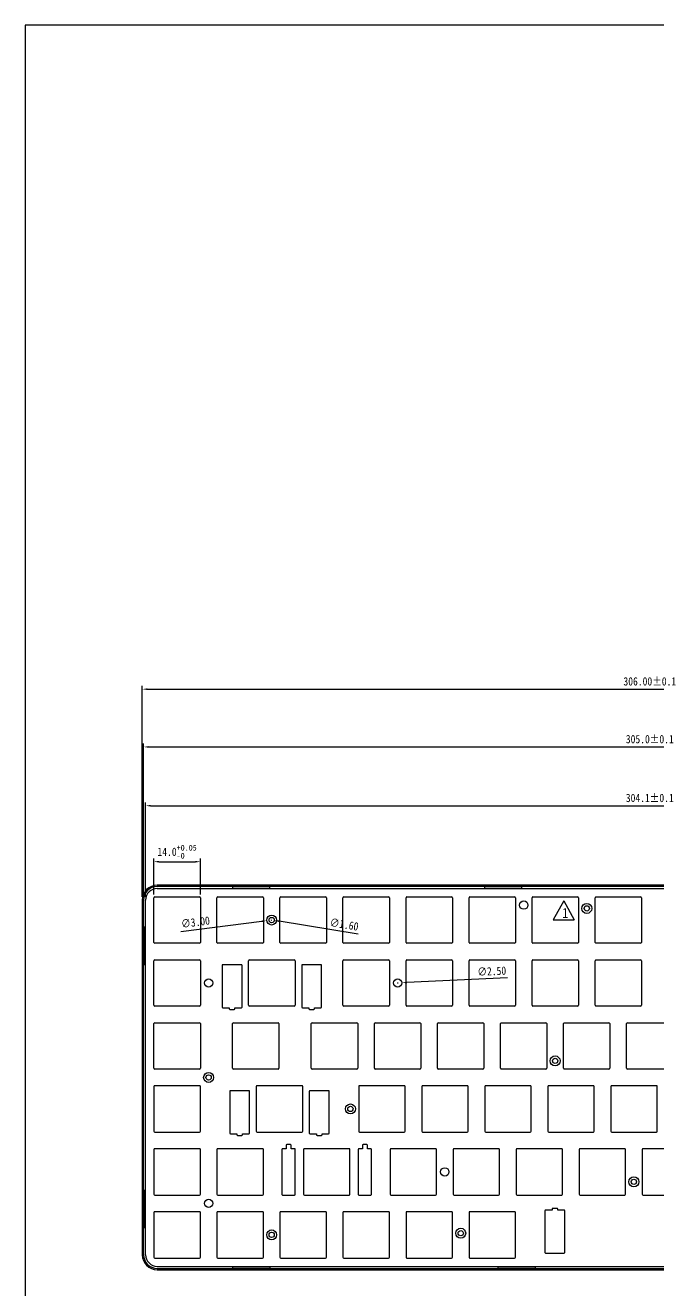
# Model space of a CAD drawing. Header units: millimetres. Extents: x -1373 to -518, y -246 to 359.
# Drawn here: x -1373 to -1182.4, y -22.7 to 358.8 of the extents above; entities that cross this region are included whole.
import ezdxf

# ---------------------------------------------------------------- set-up
doc = ezdxf.new("R2010")
doc.units = ezdxf.units.MM
doc.header["$LTSCALE"] = 16.335
doc.header["$PDMODE"] = 3
doc.header["$PDSIZE"] = 8
doc.layers.get('0').update_dxf_attribs({"linetype": 'CONTINUOUS'})
doc.layers.get('Defpoints').update_dxf_attribs({"linetype": 'CONTINUOUS'})
for name, color, linetype in [('产品图形', 7, 'CONTINUOUS'), ('图框', 7, 'CONTINUOUS'), ('文字说明', 2, 'CONTINUOUS'), ('标注尺寸', 2, 'CONTINUOUS')]:
    doc.layers.add(name, color=color, linetype=linetype)
doc.styles.get("Standard").update_dxf_attribs({"font": '', "width": 0.85, "height": 2.5})
doc.styles.get('Standard').set_extended_font_data('SimSun')
doc.dimstyles.get("Standard").update_dxf_attribs({"dimtxt": 2.5, "dimasz": 1.5, "dimexe": 1, "dimexo": 1, "dimgap": 1, "dimtad": 1, "dimzin": 1, "dimdsep": 46, "dimtxsty": 'Standard', "dimcen": 0.09, "dimadec": 0, "dimazin": 2, "dimtp": 0.01, "dimtm": 0.01, "dimtfac": 1, "dimtofl": 0, "dimtmove": 0, "dimatfit": 3, "dimfxl": 0, "dimtolj": 1, "dimarcsym": 0})

# ---------------------------------------------------------------- blocks, each defined once
blk = doc.blocks.new('*D13')
at = {"layer": 'Defpoints', "color": 0}
for p in [(-1032.75, 123.36), (-1336.75, 94.87), (-1032.75, 94.87)]:
    blk.add_point(p, dxfattribs=at)
at = {"layer": '标注尺寸', "color": 0, "lineweight": -2}
for p, q in [((-1336.75, 95.87), (-1336.75, 124.36)), ((-1335.25, 123.36), (-1034.25, 123.36)), ((-1032.75, 95.87), (-1032.75, 124.36))]:
    blk.add_line(p, q, dxfattribs=at)
at = {"layer": '标注尺寸', "color": 0}
for points in [[(-1335.25, 123.61), (-1335.25, 123.11), (-1336.75, 123.36)], [(-1034.25, 123.61), (-1034.25, 123.11), (-1032.75, 123.36)]]:
    blk.add_solid(points, dxfattribs=at)
at = {"layer": '标注尺寸', "color": 0, "insert": (-1184.75, 125.7), "char_height": 2.5, "attachment_point": 5}
blk.add_mtext('\\A1;304.1%%P0.1', dxfattribs=at)
blk = doc.blocks.new('*D14')
at = {"layer": 'Defpoints', "color": 0}
for p in [(-1032.15, 141.1), (-1337.35, 94.87), (-1032.15, 94.87)]:
    blk.add_point(p, dxfattribs=at)
at = {"layer": '标注尺寸', "color": 0, "lineweight": -2}
for p, q in [((-1337.35, 95.87), (-1337.35, 142.1)), ((-1032.15, 95.87), (-1032.15, 142.1)), ((-1335.85, 141.1), (-1033.65, 141.1))]:
    blk.add_line(p, q, dxfattribs=at)
at = {"layer": '标注尺寸', "color": 0}
for points in [[(-1335.85, 141.35), (-1335.85, 140.85), (-1337.35, 141.1)], [(-1033.65, 141.35), (-1033.65, 140.85), (-1032.15, 141.1)]]:
    blk.add_solid(points, dxfattribs=at)
at = {"layer": '标注尺寸', "color": 0, "insert": (-1184.75, 143.44), "char_height": 2.5, "attachment_point": 5}
blk.add_mtext('\\A1;305.0%%P0.1', dxfattribs=at)
blk = doc.blocks.new('*D17')
at = {"layer": 'Defpoints', "color": 0}
for p in [(-1031.75, 158.53), (-1337.75, 94.87), (-1031.75, 94.87)]:
    blk.add_point(p, dxfattribs=at)
at = {"layer": '标注尺寸', "color": 0, "lineweight": -2}
for p, q in [((-1337.75, 95.87), (-1337.75, 159.53)), ((-1336.25, 158.53), (-1033.25, 158.53)), ((-1031.75, 95.87), (-1031.75, 159.53))]:
    blk.add_line(p, q, dxfattribs=at)
at = {"layer": '标注尺寸', "color": 0}
for points in [[(-1336.25, 158.78), (-1336.25, 158.28), (-1337.75, 158.53)], [(-1033.25, 158.78), (-1033.25, 158.28), (-1031.75, 158.53)]]:
    blk.add_solid(points, dxfattribs=at)
at = {"layer": '标注尺寸', "color": 0, "insert": (-1184.75, 160.87), "char_height": 2.5, "attachment_point": 5}
blk.add_mtext('\\A1;306.00%%P0.1', dxfattribs=at)
blk = doc.blocks.new('*D19')
at = {"layer": 'Defpoints', "color": 0}
for p in [(-1320.25, 106.47), (-1334.25, 95.6), (-1320.25, 95.6)]:
    blk.add_point(p, dxfattribs=at)
at = {"layer": '标注尺寸', "color": 0, "lineweight": -2}
for p, q in [((-1334.25, 96.6), (-1334.25, 107.47)), ((-1320.25, 96.6), (-1320.25, 107.47)), ((-1332.75, 106.47), (-1321.75, 106.47))]:
    blk.add_line(p, q, dxfattribs=at)
at = {"layer": '标注尺寸', "color": 0}
for points in [[(-1332.75, 106.72), (-1332.75, 106.22), (-1334.25, 106.47)], [(-1321.75, 106.72), (-1321.75, 106.22), (-1320.25, 106.47)]]:
    blk.add_solid(points, dxfattribs=at)
at = {"layer": '标注尺寸', "color": 0, "insert": (-1327.25, 109.47), "char_height": 2.5, "attachment_point": 5}
blk.add_mtext('\\A1;14.0{\\H0.7x;\\S+0.05^ -0;}', dxfattribs=at)
blk = doc.blocks.new('*D20')
at = {"layer": 'Defpoints', "color": 0}
for p in [(-1262, 69.81), (-1259.5, 69.93)]:
    blk.add_point(p, dxfattribs=at)
at = {"layer": '标注尺寸', "color": 0, "lineweight": -2}
for p, q in [((-1260.84, 69.87), (-1260.66, 69.87)), ((-1260.75, 69.78), (-1260.75, 69.96)), ((-1227.61, 71.39), (-1258, 70))]:
    blk.add_line(p, q, dxfattribs=at)
at = {"layer": '标注尺寸', "color": 0}
blk.add_solid([(-1258.01, 70.25), (-1257.99, 69.75), (-1259.5, 69.93)], dxfattribs=at)
at = {"layer": '标注尺寸', "color": 0, "insert": (-1232.39, 73.42), "char_height": 2.5, "attachment_point": 5, "rotation": 2.6259}
blk.add_mtext('\\A1;∅2.50', dxfattribs=at)
blk = doc.blocks.new('*D21')
at = {"layer": 'Defpoints', "color": 0}
for p in [(-1300.24, 88.68), (-1297.26, 89.06)]:
    blk.add_point(p, dxfattribs=at)
at = {"layer": '标注尺寸', "color": 0, "lineweight": -2}
for p, q in [((-1326.08, 85.39), (-1301.72, 88.49)), ((-1298.84, 88.87), (-1298.66, 88.87)), ((-1298.75, 88.78), (-1298.75, 88.96))]:
    blk.add_line(p, q, dxfattribs=at)
at = {"layer": '标注尺寸', "color": 0}
blk.add_solid([(-1301.76, 88.74), (-1301.69, 88.24), (-1300.24, 88.68)], dxfattribs=at)
at = {"layer": '标注尺寸', "color": 0, "insert": (-1321.71, 88.22), "char_height": 2.5, "attachment_point": 5, "rotation": 7.2518}
blk.add_mtext('\\A1;∅3.00', dxfattribs=at)
blk = doc.blocks.new('*D22')
at = {"layer": 'Defpoints', "color": 0}
for p in [(-1299.54, 89), (-1297.96, 88.74)]:
    blk.add_point(p, dxfattribs=at)
at = {"layer": '标注尺寸', "color": 0, "lineweight": -2}
for p, q in [((-1298.84, 88.87), (-1298.66, 88.87)), ((-1298.75, 88.78), (-1298.75, 88.96)), ((-1272.62, 84.56), (-1296.48, 88.5))]:
    blk.add_line(p, q, dxfattribs=at)
at = {"layer": '标注尺寸', "color": 0}
blk.add_solid([(-1296.44, 88.74), (-1296.52, 88.25), (-1297.96, 88.74)], dxfattribs=at)
at = {"layer": '标注尺寸', "color": 0, "insert": (-1276.88, 87.54), "char_height": 2.5, "attachment_point": 5, "rotation": 350.6234}
blk.add_mtext('\\A1;∅1.60', dxfattribs=at)

msp = doc.modelspace()

# ---------------------------------------------------------------- linework, layer by layer
at = {"color": 7, "linetype": 'Continuous'}
for p, q in [((-1036.248, 99.37), (-1333.248, 99.37)), ((-1334.248, 82.14), (-1334.248, 95.6)), ((-1333.978, 95.87), (-1320.518, 95.87)), ((-1036.247, 98.97), (-1333.249, 98.97)), ((-1333.248, 98.37), (-1036.248, 98.37)), ((-1320.248, 95.6), (-1320.248, 82.14)), ((-1315.248, 82.14), (-1315.248, 95.6)), ((-1314.978, 95.87), (-1301.518, 95.87)), ((-1310.576, 98.87), (-1310.576, 98.37)), ((-1299.32, 98.87), (-1310.576, 98.87)), ((-1301.248, 95.6), (-1301.248, 82.14)), ((-1299.32, 98.37), (-1299.32, 98.87)), ((-1296.248, 82.14), (-1296.248, 95.6)), ((-1295.978, 95.87), (-1282.518, 95.87)), ((-1282.248, 95.6), (-1282.248, 82.14)), ((-1277.248, 82.14), (-1277.248, 95.6)), ((-1276.978, 95.87), (-1263.518, 95.87)), ((-1263.248, 95.6), (-1263.248, 82.14)), ((-1258.248, 82.14), (-1258.248, 95.6)), ((-1257.978, 95.87), (-1244.518, 95.87)), ((-1244.248, 95.6), (-1244.248, 82.14)), ((-1239.248, 82.14), (-1239.248, 95.6)), ((-1238.978, 95.87), (-1225.518, 95.87)), ((-1234.576, 98.87), (-1234.576, 98.37)), ((-1223.32, 98.87), (-1234.576, 98.87)), ((-1225.248, 95.6), (-1225.248, 82.14)), ((-1223.32, 98.37), (-1223.32, 98.87)), ((-1220.248, 82.14), (-1220.248, 95.6)), ((-1219.978, 95.87), (-1206.518, 95.87)), ((-1206.248, 95.6), (-1206.248, 82.14)), ((-1201.248, 82.14), (-1201.248, 95.6)), ((-1200.978, 95.87), (-1187.518, 95.87)), ((-1187.248, 95.6), (-1187.248, 82.14)), ((-1337.748, 94.87), (-1337.748, -12.13)), ((-1337.348, -12.13), (-1337.348, 94.87)), ((-1336.748, -12.13), (-1336.748, 94.87)), ((-1337.248, 86.698), (-1337.248, 75.442)), ((-1336.748, 86.698), (-1337.248, 86.698)), ((-1320.518, 81.87), (-1333.978, 81.87)), ((-1301.518, 81.87), (-1314.978, 81.87)), ((-1282.518, 81.87), (-1295.978, 81.87)), ((-1263.518, 81.87), (-1276.978, 81.87)), ((-1244.518, 81.87), (-1257.978, 81.87)), ((-1225.518, 81.87), (-1238.978, 81.87)), ((-1206.518, 81.87), (-1219.978, 81.87)), ((-1187.518, 81.87), (-1200.978, 81.87)), ((-1334.248, 63.14), (-1334.248, 76.6)), ((-1333.978, 76.87), (-1320.518, 76.87)), ((-1320.248, 76.6), (-1320.248, 63.14)), ((-1305.688, 63.14), (-1305.688, 76.6)), ((-1305.418, 76.87), (-1291.958, 76.87)), ((-1291.688, 76.6), (-1291.688, 63.14)), ((-1277.248, 63.14), (-1277.248, 76.6)), ((-1276.978, 76.87), (-1263.518, 76.87)), ((-1263.248, 76.6), (-1263.248, 63.14)), ((-1258.248, 63.14), (-1258.248, 76.6)), ((-1257.978, 76.87), (-1244.518, 76.87)), ((-1244.248, 76.6), (-1244.248, 63.14)), ((-1239.248, 63.14), (-1239.248, 76.6)), ((-1238.978, 76.87), (-1225.518, 76.87)), ((-1225.248, 76.6), (-1225.248, 63.14)), ((-1220.248, 63.14), (-1220.248, 76.6)), ((-1219.978, 76.87), (-1206.518, 76.87)), ((-1206.248, 76.6), (-1206.248, 63.14)), ((-1201.248, 63.14), (-1201.248, 76.6)), ((-1200.978, 76.87), (-1187.518, 76.87)), ((-1187.248, 76.6), (-1187.248, 63.14)), ((-1337.248, 75.442), (-1336.748, 75.442)), ((-1313.688, 75.17), (-1313.688, 62.57)), ((-1307.888, 75.37), (-1313.488, 75.37)), ((-1307.688, 62.57), (-1307.688, 75.17)), ((-1289.688, 75.17), (-1289.688, 62.57)), ((-1283.888, 75.37), (-1289.488, 75.37)), ((-1283.688, 62.57), (-1283.688, 75.17)), ((-1320.518, 62.87), (-1333.978, 62.87)), ((-1313.488, 62.37), (-1311.538, 62.37)), ((-1311.538, 62.37), (-1311.538, 62.07)), ((-1311.338, 61.87), (-1310.038, 61.87)), ((-1309.838, 62.07), (-1309.838, 62.37)), ((-1309.838, 62.37), (-1307.888, 62.37)), ((-1291.958, 62.87), (-1305.418, 62.87)), ((-1289.488, 62.37), (-1287.538, 62.37)), ((-1287.538, 62.37), (-1287.538, 62.07)), ((-1287.338, 61.87), (-1286.038, 61.87)), ((-1285.838, 62.07), (-1285.838, 62.37)), ((-1285.838, 62.37), (-1283.888, 62.37)), ((-1263.518, 62.87), (-1276.978, 62.87)), ((-1244.518, 62.87), (-1257.978, 62.87)), ((-1225.518, 62.87), (-1238.978, 62.87)), ((-1206.518, 62.87), (-1219.978, 62.87)), ((-1187.518, 62.87), (-1200.978, 62.87)), ((-1334.248, 44.14), (-1334.248, 57.6)), ((-1333.978, 57.87), (-1320.518, 57.87)), ((-1320.248, 57.6), (-1320.248, 44.14)), ((-1310.548, 44.14), (-1310.548, 57.6)), ((-1310.278, 57.87), (-1296.818, 57.87)), ((-1296.548, 57.6), (-1296.548, 44.14)), ((-1286.788, 44.14), (-1286.788, 57.6)), ((-1286.518, 57.87), (-1273.058, 57.87)), ((-1272.788, 57.6), (-1272.788, 44.14)), ((-1267.788, 44.14), (-1267.788, 57.6)), ((-1267.518, 57.87), (-1254.058, 57.87)), ((-1253.788, 57.6), (-1253.788, 44.14)), ((-1248.788, 44.14), (-1248.788, 57.6)), ((-1248.518, 57.87), (-1235.058, 57.87)), ((-1234.788, 57.6), (-1234.788, 44.14)), ((-1229.788, 44.14), (-1229.788, 57.6)), ((-1229.518, 57.87), (-1216.058, 57.87)), ((-1215.788, 57.6), (-1215.788, 44.14)), ((-1210.788, 44.14), (-1210.788, 57.6)), ((-1210.518, 57.87), (-1197.058, 57.87)), ((-1196.788, 57.6), (-1196.788, 44.14)), ((-1191.788, 44.14), (-1191.788, 57.6)), ((-1191.518, 57.87), (-1178.058, 57.87)), ((-1320.518, 43.87), (-1333.978, 43.87)), ((-1296.818, 43.87), (-1310.278, 43.87)), ((-1273.058, 43.87), (-1286.518, 43.87)), ((-1254.058, 43.87), (-1267.518, 43.87)), ((-1235.058, 43.87), (-1248.518, 43.87)), ((-1216.058, 43.87), (-1229.518, 43.87)), ((-1197.058, 43.87), (-1210.518, 43.87)), ((-1178.058, 43.87), (-1191.518, 43.87)), ((-1334.248, 38.6), (-1334.248, 25.14)), ((-1320.518, 38.87), (-1333.978, 38.87)), ((-1320.248, 25.14), (-1320.248, 38.6)), ((-1303.398, 38.6), (-1303.398, 25.14)), ((-1289.668, 38.87), (-1303.128, 38.87)), ((-1289.398, 25.14), (-1289.398, 38.6)), ((-1272.498, 38.6), (-1272.498, 25.14)), ((-1258.768, 38.87), (-1272.228, 38.87)), ((-1258.498, 25.14), (-1258.498, 38.6)), ((-1253.498, 38.6), (-1253.498, 25.14)), ((-1239.768, 38.87), (-1253.228, 38.87)), ((-1239.498, 25.14), (-1239.498, 38.6)), ((-1234.498, 38.6), (-1234.498, 25.14)), ((-1220.768, 38.87), (-1234.228, 38.87)), ((-1220.498, 25.14), (-1220.498, 38.6)), ((-1215.498, 38.6), (-1215.498, 25.14)), ((-1201.768, 38.87), (-1215.228, 38.87)), ((-1201.498, 25.14), (-1201.498, 38.6)), ((-1196.498, 38.6), (-1196.498, 25.14)), ((-1182.768, 38.87), (-1196.228, 38.87)), ((-1182.498, 25.14), (-1182.498, 38.6)), ((-1311.398, 37.17), (-1311.398, 24.57)), ((-1305.598, 37.37), (-1311.198, 37.37)), ((-1305.398, 24.57), (-1305.398, 37.17)), ((-1287.398, 37.17), (-1287.398, 24.57)), ((-1281.598, 37.37), (-1287.198, 37.37)), ((-1281.398, 24.57), (-1281.398, 37.17)), ((-1333.978, 24.87), (-1320.518, 24.87)), ((-1311.198, 24.37), (-1309.248, 24.37)), ((-1309.248, 24.37), (-1309.248, 24.07)), ((-1309.048, 23.87), (-1307.748, 23.87)), ((-1307.548, 24.07), (-1307.548, 24.37)), ((-1307.548, 24.37), (-1305.598, 24.37)), ((-1303.128, 24.87), (-1289.668, 24.87)), ((-1287.198, 24.37), (-1285.248, 24.37)), ((-1285.248, 24.37), (-1285.248, 24.07)), ((-1285.048, 23.87), (-1283.748, 23.87)), ((-1283.548, 24.07), (-1283.548, 24.37)), ((-1283.548, 24.37), (-1281.598, 24.37)), ((-1272.228, 24.87), (-1258.768, 24.87)), ((-1253.228, 24.87), (-1239.768, 24.87)), ((-1234.228, 24.87), (-1220.768, 24.87)), ((-1215.228, 24.87), (-1201.768, 24.87)), ((-1196.228, 24.87), (-1182.768, 24.87)), ((-1334.248, 19.6), (-1334.248, 6.14)), ((-1320.518, 19.87), (-1333.978, 19.87)), ((-1320.248, 6.14), (-1320.248, 19.6)), ((-1315.248, 19.6), (-1315.248, 6.14)), ((-1301.518, 19.87), (-1314.978, 19.87)), ((-1301.248, 6.14), (-1301.248, 19.6)), ((-1295.648, 19.67), (-1295.648, 6.07)), ((-1294.398, 19.87), (-1295.448, 19.87)), ((-1294.398, 20.92), (-1294.398, 19.87)), ((-1293.098, 21.12), (-1294.198, 21.12)), ((-1292.898, 19.87), (-1292.898, 20.92)), ((-1291.848, 19.87), (-1292.898, 19.87)), ((-1291.648, 6.07), (-1291.648, 19.67)), ((-1289.148, 19.6), (-1289.148, 6.14)), ((-1275.418, 19.87), (-1288.878, 19.87)), ((-1275.148, 6.14), (-1275.148, 19.6)), ((-1272.648, 19.67), (-1272.648, 6.07)), ((-1271.398, 19.87), (-1272.448, 19.87)), ((-1271.398, 20.92), (-1271.398, 19.87)), ((-1270.098, 21.12), (-1271.198, 21.12)), ((-1269.898, 19.87), (-1269.898, 20.92)), ((-1268.848, 19.87), (-1269.898, 19.87)), ((-1268.648, 6.07), (-1268.648, 19.67)), ((-1263.048, 19.6), (-1263.048, 6.14)), ((-1249.318, 19.87), (-1262.778, 19.87)), ((-1249.048, 6.14), (-1249.048, 19.6)), ((-1244.048, 19.6), (-1244.048, 6.14)), ((-1230.318, 19.87), (-1243.778, 19.87)), ((-1230.048, 6.14), (-1230.048, 19.6)), ((-1225.048, 19.6), (-1225.048, 6.14)), ((-1211.318, 19.87), (-1224.778, 19.87)), ((-1211.048, 6.14), (-1211.048, 19.6)), ((-1206.048, 19.6), (-1206.048, 6.14)), ((-1192.318, 19.87), (-1205.778, 19.87)), ((-1192.048, 6.14), (-1192.048, 19.6)), ((-1187.048, 19.6), (-1187.048, 6.14)), ((-1173.318, 19.87), (-1186.778, 19.87)), ((-1337.248, 7.298), (-1337.248, -3.958)), ((-1336.748, 7.298), (-1337.248, 7.298)), ((-1333.978, 5.87), (-1320.518, 5.87)), ((-1314.978, 5.87), (-1301.518, 5.87)), ((-1295.448, 5.87), (-1291.848, 5.87)), ((-1288.878, 5.87), (-1275.418, 5.87)), ((-1272.448, 5.87), (-1268.848, 5.87)), ((-1262.778, 5.87), (-1249.318, 5.87)), ((-1243.778, 5.87), (-1230.318, 5.87)), ((-1224.778, 5.87), (-1211.318, 5.87)), ((-1205.778, 5.87), (-1192.318, 5.87)), ((-1186.778, 5.87), (-1173.318, 5.87)), ((-1334.248, 0.6), (-1334.248, -12.86)), ((-1320.518, 0.87), (-1333.978, 0.87)), ((-1320.248, -12.86), (-1320.248, 0.6)), ((-1315.248, 0.6), (-1315.248, -12.86)), ((-1301.518, 0.87), (-1314.978, 0.87)), ((-1301.248, -12.86), (-1301.248, 0.6)), ((-1296.248, 0.6), (-1296.248, -12.86)), ((-1282.518, 0.87), (-1295.978, 0.87)), ((-1282.248, -12.86), (-1282.248, 0.6)), ((-1277.248, 0.6), (-1277.248, -12.86)), ((-1263.518, 0.87), (-1276.978, 0.87)), ((-1263.248, -12.86), (-1263.248, 0.6)), ((-1258.248, 0.6), (-1258.248, -12.86)), ((-1244.518, 0.87), (-1257.978, 0.87)), ((-1244.248, -12.86), (-1244.248, 0.6)), ((-1239.248, 0.6), (-1239.248, -12.86)), ((-1225.518, 0.87), (-1238.978, 0.87)), ((-1225.248, -12.86), (-1225.248, 0.6)), ((-1216.373, 1.17), (-1216.373, -11.43)), ((-1214.223, 1.37), (-1216.173, 1.37)), ((-1214.223, 1.67), (-1214.223, 1.37)), ((-1212.723, 1.87), (-1214.023, 1.87)), ((-1212.523, 1.37), (-1212.523, 1.67)), ((-1210.573, 1.37), (-1212.523, 1.37)), ((-1210.373, -11.43), (-1210.373, 1.17)), ((-1336.748, -3.958), (-1337.248, -3.958)), ((-1333.978, -13.13), (-1320.518, -13.13)), ((-1314.978, -13.13), (-1301.518, -13.13)), ((-1295.978, -13.13), (-1282.518, -13.13)), ((-1276.978, -13.13), (-1263.518, -13.13)), ((-1257.978, -13.13), (-1244.518, -13.13)), ((-1238.978, -13.13), (-1225.518, -13.13)), ((-1216.173, -11.63), (-1210.573, -11.63)), ((-1333.249, -16.23), (-1036.247, -16.23)), ((-1333.248, -15.63), (-1036.248, -15.63)), ((-1333.248, -16.63), (-1036.248, -16.63)), ((-1310.576, -15.63), (-1310.576, -16.13)), ((-1310.576, -16.13), (-1299.32, -16.13)), ((-1299.32, -15.63), (-1299.32, -16.13)), ((-1230.576, -15.63), (-1230.576, -16.13)), ((-1230.576, -16.13), (-1219.32, -16.13)), ((-1219.32, -15.63), (-1219.32, -16.13))]:
    msp.add_line(p, q, dxfattribs=at)
for centre, radius in [((-1222.748, 93.37), 1.25), ((-1203.748, 92.37), 1.5), ((-1203.748, 92.37), 0.8), ((-1298.748, 88.87), 1.5), ((-1298.748, 88.87), 0.8), ((-1317.748, 69.87), 1.25), ((-1260.748, 69.87), 1.25), ((-1213.288, 46.37), 1.5), ((-1213.288, 46.37), 0.8), ((-1317.748, 41.37), 1.5), ((-1317.748, 41.37), 0.8), ((-1274.998, 31.87), 1.5), ((-1274.998, 31.87), 0.8), ((-1246.548, 12.87), 1.25), ((-1189.548, 9.87), 1.5), ((-1189.548, 9.87), 0.8), ((-1317.748, 3.37), 1.25), ((-1298.748, -6.13), 1.5), ((-1298.748, -6.13), 0.8), ((-1241.748, -5.63), 1.5), ((-1241.748, -5.63), 0.8)]:
    msp.add_circle(centre, radius, dxfattribs=at)
for centre, radius, start, end in [((-1333.248, 94.87), 4.5, 90, 180), ((-1333.248, 94.87), 4.1, 90, 180), ((-1333.248, 94.87), 3.5, 90, 180), ((-1333.978, 95.6), 0.27, 90, 180), ((-1320.518, 95.6), 0.27, 0, 90), ((-1314.978, 95.6), 0.27, 90, 180), ((-1301.518, 95.6), 0.27, 0, 90), ((-1295.978, 95.6), 0.27, 90, 180), ((-1282.518, 95.6), 0.27, 0, 90), ((-1276.978, 95.6), 0.27, 90, 180), ((-1263.518, 95.6), 0.27, 0, 90), ((-1257.978, 95.6), 0.27, 90, 180), ((-1244.518, 95.6), 0.27, 0, 90), ((-1238.978, 95.6), 0.27, 90, 180), ((-1225.518, 95.6), 0.27, 0, 90), ((-1219.978, 95.6), 0.27, 90, 180), ((-1206.518, 95.6), 0.27, 0, 90), ((-1200.978, 95.6), 0.27, 90, 180), ((-1187.518, 95.6), 0.27, 0, 90), ((-1333.978, 82.14), 0.27, 180, 270), ((-1320.518, 82.14), 0.27, 270, 0), ((-1314.978, 82.14), 0.27, 180, 270), ((-1301.518, 82.14), 0.27, 270, 360), ((-1295.978, 82.14), 0.27, 180, 270), ((-1282.518, 82.14), 0.27, 270, 360), ((-1276.978, 82.14), 0.27, 180, 270), ((-1263.518, 82.14), 0.27, 270, 0), ((-1257.978, 82.14), 0.27, 180, 270), ((-1244.518, 82.14), 0.27, 270, 0), ((-1238.978, 82.14), 0.27, 180, 270), ((-1225.518, 82.14), 0.27, 270, 0), ((-1219.978, 82.14), 0.27, 180, 270), ((-1206.518, 82.14), 0.27, 270, 0), ((-1200.978, 82.14), 0.27, 180, 270), ((-1187.518, 82.14), 0.27, 270, 0), ((-1333.978, 76.6), 0.27, 90, 180), ((-1320.518, 76.6), 0.27, 0, 90), ((-1305.418, 76.6), 0.27, 90, 180), ((-1291.958, 76.6), 0.27, 0, 90), ((-1276.978, 76.6), 0.27, 90, 180), ((-1263.518, 76.6), 0.27, 0, 90), ((-1257.978, 76.6), 0.27, 90, 180), ((-1244.518, 76.6), 0.27, 0, 90), ((-1238.978, 76.6), 0.27, 90, 180), ((-1225.518, 76.6), 0.27, 0, 90), ((-1219.978, 76.6), 0.27, 90, 180), ((-1206.518, 76.6), 0.27, 0, 90), ((-1200.978, 76.6), 0.27, 90, 180), ((-1187.518, 76.6), 0.27, 0, 90), ((-1313.488, 75.17), 0.2, 90, 180), ((-1307.888, 75.17), 0.2, 0, 90), ((-1289.488, 75.17), 0.2, 90, 180), ((-1283.888, 75.17), 0.2, 0, 90), ((-1333.978, 63.14), 0.27, 180, 270), ((-1320.518, 63.14), 0.27, 270, 0), ((-1313.488, 62.57), 0.2, 180, 270), ((-1311.338, 62.07), 0.2, 180, 270), ((-1310.038, 62.07), 0.2, 270, 0), ((-1307.888, 62.57), 0.2, 270, 0), ((-1305.418, 63.14), 0.27, 180, 270), ((-1291.958, 63.14), 0.27, 270, 0), ((-1289.488, 62.57), 0.2, 180, 270), ((-1287.338, 62.07), 0.2, 180, 270), ((-1286.038, 62.07), 0.2, 270, 0), ((-1283.888, 62.57), 0.2, 270, 0), ((-1276.978, 63.14), 0.27, 180, 270), ((-1263.518, 63.14), 0.27, 270, 0), ((-1257.978, 63.14), 0.27, 180, 270), ((-1244.518, 63.14), 0.27, 270, 0), ((-1238.978, 63.14), 0.27, 180, 270), ((-1225.518, 63.14), 0.27, 270, 0), ((-1219.978, 63.14), 0.27, 180, 270), ((-1206.518, 63.14), 0.27, 270, 0), ((-1200.978, 63.14), 0.27, 180, 270), ((-1187.518, 63.14), 0.27, 270, 0), ((-1333.978, 57.6), 0.27, 90, 180), ((-1320.518, 57.6), 0.27, 0, 90), ((-1310.278, 57.6), 0.27, 90, 180), ((-1296.818, 57.6), 0.27, 0, 90), ((-1286.518, 57.6), 0.27, 90, 180), ((-1273.058, 57.6), 0.27, 0, 90), ((-1267.518, 57.6), 0.27, 90, 180), ((-1254.058, 57.6), 0.27, 0, 90), ((-1248.518, 57.6), 0.27, 90, 180), ((-1235.058, 57.6), 0.27, 0, 90), ((-1229.518, 57.6), 0.27, 90, 180), ((-1216.058, 57.6), 0.27, 0, 90), ((-1210.518, 57.6), 0.27, 90, 180), ((-1197.058, 57.6), 0.27, 0, 90), ((-1191.518, 57.6), 0.27, 90, 180), ((-1333.978, 44.14), 0.27, 180, 270), ((-1320.518, 44.14), 0.27, 270, 0), ((-1310.278, 44.14), 0.27, 180, 270), ((-1296.818, 44.14), 0.27, 270, 0), ((-1286.518, 44.14), 0.27, 180, 270), ((-1273.058, 44.14), 0.27, 270, 0), ((-1267.518, 44.14), 0.27, 180, 270), ((-1254.058, 44.14), 0.27, 270, 0), ((-1248.518, 44.14), 0.27, 180, 270), ((-1235.058, 44.14), 0.27, 270, 0), ((-1229.518, 44.14), 0.27, 180, 270), ((-1216.058, 44.14), 0.27, 270, 0), ((-1210.518, 44.14), 0.27, 180, 270), ((-1197.058, 44.14), 0.27, 270, 0), ((-1191.518, 44.14), 0.27, 180, 270), ((-1333.978, 38.6), 0.27, 90, 180), ((-1320.518, 38.6), 0.27, 0, 90), ((-1303.128, 38.6), 0.27, 90, 180), ((-1289.668, 38.6), 0.27, 0, 90), ((-1272.228, 38.6), 0.27, 90, 180), ((-1258.768, 38.6), 0.27, 0, 90), ((-1253.228, 38.6), 0.27, 90, 180), ((-1239.768, 38.6), 0.27, 0, 90), ((-1234.228, 38.6), 0.27, 90, 180), ((-1220.768, 38.6), 0.27, 0, 90), ((-1215.228, 38.6), 0.27, 90, 180), ((-1201.768, 38.6), 0.27, 0, 90), ((-1196.228, 38.6), 0.27, 90, 180), ((-1182.768, 38.6), 0.27, 0, 90), ((-1311.198, 37.17), 0.2, 90, 180), ((-1305.598, 37.17), 0.2, 0, 90), ((-1287.198, 37.17), 0.2, 90, 180), ((-1281.598, 37.17), 0.2, 0, 90), ((-1333.978, 25.14), 0.27, 180, 270), ((-1320.518, 25.14), 0.27, 270, 0), ((-1311.198, 24.57), 0.2, 180, 270), ((-1309.048, 24.07), 0.2, 180, 270), ((-1307.748, 24.07), 0.2, 270, 0), ((-1305.598, 24.57), 0.2, 270, 0), ((-1303.128, 25.14), 0.27, 180, 270), ((-1289.668, 25.14), 0.27, 270, 0), ((-1287.198, 24.57), 0.2, 180, 270), ((-1285.048, 24.07), 0.2, 180, 270), ((-1283.748, 24.07), 0.2, 270, 0), ((-1281.598, 24.57), 0.2, 270, 0), ((-1272.228, 25.14), 0.27, 180, 270), ((-1258.768, 25.14), 0.27, 270, 0), ((-1253.228, 25.14), 0.27, 180, 270), ((-1239.768, 25.14), 0.27, 270, 0), ((-1234.228, 25.14), 0.27, 180, 270), ((-1220.768, 25.14), 0.27, 270, 0), ((-1215.228, 25.14), 0.27, 180, 270), ((-1201.768, 25.14), 0.27, 270, 0), ((-1196.228, 25.14), 0.27, 180, 270), ((-1182.768, 25.14), 0.27, 270, 0), ((-1333.978, 19.6), 0.27, 90, 180), ((-1320.518, 19.6), 0.27, 0, 90), ((-1314.978, 19.6), 0.27, 90, 180), ((-1301.518, 19.6), 0.27, 0, 90), ((-1295.448, 19.67), 0.2, 90, 180), ((-1294.198, 20.92), 0.2, 90, 180), ((-1293.098, 20.92), 0.2, 0, 90), ((-1291.848, 19.67), 0.2, 0, 90), ((-1288.878, 19.6), 0.27, 90, 180), ((-1275.418, 19.6), 0.27, 0, 90), ((-1272.448, 19.67), 0.2, 90, 180), ((-1271.198, 20.92), 0.2, 90, 180), ((-1270.098, 20.92), 0.2, 0, 90), ((-1268.848, 19.67), 0.2, 0, 90), ((-1262.778, 19.6), 0.27, 90, 180), ((-1249.318, 19.6), 0.27, 0, 90), ((-1243.778, 19.6), 0.27, 90, 180), ((-1230.318, 19.6), 0.27, 0, 90), ((-1224.778, 19.6), 0.27, 90, 180), ((-1211.318, 19.6), 0.27, 0, 90), ((-1205.778, 19.6), 0.27, 90, 180), ((-1192.318, 19.6), 0.27, 0, 90), ((-1186.778, 19.6), 0.27, 90, 180), ((-1333.978, 6.14), 0.27, 180, 270), ((-1320.518, 6.14), 0.27, 270, 0), ((-1314.978, 6.14), 0.27, 180, 270), ((-1301.518, 6.14), 0.27, 270, 0), ((-1295.448, 6.07), 0.2, 180, 270), ((-1291.848, 6.07), 0.2, 270, 0), ((-1288.878, 6.14), 0.27, 180, 270), ((-1275.418, 6.14), 0.27, 270, 0), ((-1272.448, 6.07), 0.2, 180, 270), ((-1268.848, 6.07), 0.2, 270, 0), ((-1262.778, 6.14), 0.27, 180, 270), ((-1249.318, 6.14), 0.27, 270, 0), ((-1243.778, 6.14), 0.27, 180, 270), ((-1230.318, 6.14), 0.27, 270, 0), ((-1224.778, 6.14), 0.27, 180, 270), ((-1211.318, 6.14), 0.27, 270, 0), ((-1205.778, 6.14), 0.27, 180, 270), ((-1192.318, 6.14), 0.27, 270, 0), ((-1186.778, 6.14), 0.27, 180, 270), ((-1333.978, 0.6), 0.27, 90, 180), ((-1320.518, 0.6), 0.27, 0, 90), ((-1314.978, 0.6), 0.27, 90, 180), ((-1301.518, 0.6), 0.27, 0, 90), ((-1295.978, 0.6), 0.27, 90, 180), ((-1282.518, 0.6), 0.27, 0, 90), ((-1276.978, 0.6), 0.27, 90, 180), ((-1263.518, 0.6), 0.27, 0, 90), ((-1257.978, 0.6), 0.27, 90, 180), ((-1244.518, 0.6), 0.27, 0, 90), ((-1238.978, 0.6), 0.27, 90, 180), ((-1225.518, 0.6), 0.27, 0, 90), ((-1216.173, 1.17), 0.2, 90, 180), ((-1214.023, 1.67), 0.2, 90, 180), ((-1212.723, 1.67), 0.2, 0, 90), ((-1210.573, 1.17), 0.2, 0, 90), ((-1216.173, -11.43), 0.2, 180, 270), ((-1210.573, -11.43), 0.2, 270, 0), ((-1333.248, -12.13), 4.5, 180, 270), ((-1333.248, -12.13), 4.1, 180, 270), ((-1333.248, -12.13), 3.5, 180, 270), ((-1333.978, -12.86), 0.27, 180, 270), ((-1320.518, -12.86), 0.27, 270, 0), ((-1314.978, -12.86), 0.27, 180, 270), ((-1301.518, -12.86), 0.27, 270, 0), ((-1295.978, -12.86), 0.27, 180, 270), ((-1282.518, -12.86), 0.27, 270, 0), ((-1276.978, -12.86), 0.27, 180, 270), ((-1263.518, -12.86), 0.27, 270, 0), ((-1257.978, -12.86), 0.27, 180, 270), ((-1244.518, -12.86), 0.27, 270, 0), ((-1238.978, -12.86), 0.27, 180, 270), ((-1225.518, -12.86), 0.27, 270, 0)]:
    msp.add_arc(centre, radius, start, end, dxfattribs=at)
at = {"layer": '图框'}
msp.add_lwpolyline([(-1373.014, -245.95), (-517.654, -245.95), (-517.654, 358.85), (-1373.014, 358.85)], close=True, dxfattribs=at)
at = {"layer": '文字说明', "color": 1}
for p, q in [((-1210.713, 94.641), (-1213.913, 88.881)), ((-1210.713, 94.641), (-1207.513, 88.881)), ((-1213.913, 88.881), (-1207.513, 88.881))]:
    msp.add_line(p, q, dxfattribs=at)

# ---------------------------------------------------------------- texts
at = {"layer": '产品图形', "insert": (-1211.122, 92.502), "char_height": 3, "attachment_point": 1}
msp.add_mtext_dynamic_manual_height_columns('1', width=1.09577, gutter_width=20, heights=[0], dxfattribs=at)

# ---------------------------------------------------------------- dimensions: what is measured, and where the dimension line sits
at = {"layer": '标注尺寸'}
for base, p1, p2, text, picture, middle in [((-1031.748, 158.529), (-1337.748, 94.87), (-1031.748, 94.87), '<>%%P0.1', '*D17', (-1184.748, 158.529)), ((-1032.148, 141.096), (-1337.348, 94.87), (-1032.148, 94.87), '305.0%%P0.1', '*D14', (-1184.748, 141.096)), ((-1032.748, 123.357), (-1336.748, 94.87), (-1032.748, 94.87), '304.1%%P0.1', '*D13', (-1184.748, 123.357))]:
    dim = msp.add_linear_dim(base=base, p1=p1, p2=p2, text=text, dimstyle='Standard', dxfattribs=at)
    dim.commit()
    dim.dimension.update_dxf_attribs({"geometry": picture, "text_midpoint": middle, "dimtype": 160})
dim = msp.add_linear_dim(base=(-1320.248, 106.473), p1=(-1334.248, 95.6), p2=(-1320.248, 95.6), text='14.0{\\H0.7x;\\S+0.05^ -0;}', dimstyle='Standard', dxfattribs=at)
dim.commit()
dim.dimension.update_dxf_attribs({"geometry": '*D19', "text_midpoint": (-1327.248, 109.466)})
for p1, p2, picture, middle in [((-1297.26, 89.059), (-1300.236, 88.681), '*D21', (-1321.431, 85.984)), ((-1299.537, 89), (-1297.959, 88.74), '*D22', (-1277.248, 85.32)), ((-1261.997, 69.813), (-1259.499, 69.927), '*D20', (-1232.289, 71.175))]:
    dim = msp.add_diameter_dim_2p(p1=p1, p2=p2, dimstyle='Standard', dxfattribs=at)
    dim.commit()
    dim.dimension.update_dxf_attribs({"geometry": picture, "text_midpoint": middle, "dimtype": 163})

doc.saveas('drawing.dxf')
